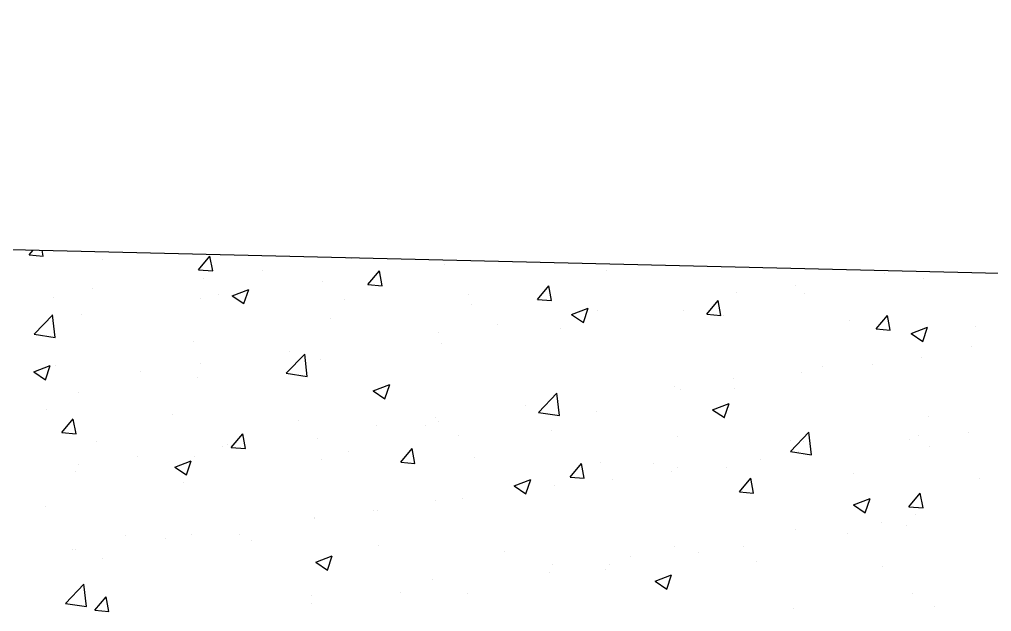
# Model space of a CAD drawing. Header units: millimetres. Extents: x 331487 to 517269, y 198509 to 399936.
# Drawn here: x 448193.3 to 448604.9, y 302112.3 to 302362.9 of the extents above; entities that cross this region are included whole.
import ezdxf

# ---------------------------------------------------------------- set-up
doc = ezdxf.new("R2010")
doc.units = ezdxf.units.MM
doc.header["$MEASUREMENT"] = 0
doc.layers.add('COLUMN', color=6, linetype='Continuous')

msp = doc.modelspace()

# ---------------------------------------------------------------- linework, layer by layer
at = {"layer": 'COLUMN'}
msp.add_line((411189.88, 303155.43), (449398.63, 302236.5), dxfattribs=at)
at = {"layer": 'COLUMN', "color": 2, "linetype": 'Continuous'}
for p, q in [((448197.44, 302263.3), (448199.16, 302265.35)), ((448197.44, 302263.3), (448199.16, 302265.35)), ((448197.44, 302263.3), (448203.41, 302262.78)), ((448197.44, 302263.3), (448203.41, 302262.78)), ((448203.41, 302262.77), (448202.95, 302265.26)), ((448203.41, 302262.77), (448202.95, 302265.26)), ((448228.65, 302261.51), (448228.65, 302261.51)), ((448228.65, 302261.51), (448228.65, 302261.51)), ((448269.16, 302257.02), (448273.98, 302262.77)), ((448269.16, 302257.02), (448273.98, 302262.77)), ((448275.14, 302256.5), (448273.98, 302262.76)), ((448275.14, 302256.5), (448273.98, 302262.76)), ((448333.98, 302261.76), (448333.98, 302261.76)), ((448333.98, 302261.76), (448333.98, 302261.76)), ((448373.19, 302259.2), (448373.19, 302259.2)), ((448373.19, 302259.2), (448373.19, 302259.2)), ((448269.16, 302257.02), (448275.14, 302256.5)), ((448269.16, 302257.02), (448275.14, 302256.5)), ((448296.11, 302256.77), (448296.11, 302256.77)), ((448296.11, 302256.77), (448296.11, 302256.77)), ((448340.89, 302250.75), (448345.71, 302256.49)), ((448340.89, 302250.75), (448345.71, 302256.49)), ((448346.86, 302250.22), (448345.71, 302256.49)), ((448346.86, 302250.22), (448345.71, 302256.49)), ((448441.8, 302256.55), (448441.8, 302256.55)), ((448441.8, 302256.55), (448441.8, 302256.55)), ((448559.8, 302255.51), (448559.8, 302255.51)), ((448559.8, 302255.51), (448559.8, 302255.51)), ((448271.07, 302253.48), (448271.07, 302253.48)), ((448271.07, 302253.48), (448271.07, 302253.48)), ((448321.84, 302252.16), (448321.84, 302252.16)), ((448321.84, 302252.16), (448321.84, 302252.16)), ((448576.27, 302253.25), (448576.27, 302253.25)), ((448576.27, 302253.25), (448576.27, 302253.25)), ((448224.38, 302248.91), (448224.38, 302248.91)), ((448224.38, 302248.91), (448224.38, 302248.91)), ((448283.41, 302246.01), (448290.41, 302248.7)), ((448283.41, 302246.01), (448290.41, 302248.7)), ((448288.38, 302242.65), (448290.41, 302248.7)), ((448288.38, 302242.65), (448290.41, 302248.7)), ((448340.89, 302250.75), (448346.86, 302250.23)), ((448340.89, 302250.75), (448346.86, 302250.23)), ((448412.61, 302244.47), (448417.43, 302250.22)), ((448412.61, 302244.47), (448417.43, 302250.22)), ((448418.59, 302243.94), (448417.43, 302250.21)), ((448418.59, 302243.94), (448417.43, 302250.21)), ((448496.89, 302247.23), (448496.89, 302247.23)), ((448496.89, 302247.23), (448496.89, 302247.23)), ((448521.92, 302250.52), (448521.92, 302250.52)), ((448521.92, 302250.52), (448521.92, 302250.52)), ((448525.76, 302246.85), (448525.76, 302246.85)), ((448525.76, 302246.85), (448525.76, 302246.85)), ((448207.92, 302245.16), (448207.92, 302245.16)), ((448207.92, 302245.16), (448207.92, 302245.16)), ((448269.9, 302244.66), (448269.9, 302244.66)), ((448269.9, 302244.66), (448269.9, 302244.66)), ((448277.76, 302246.65), (448277.76, 302246.65)), ((448277.76, 302246.65), (448277.76, 302246.65)), ((448283.41, 302246.01), (448288.38, 302242.66)), ((448283.41, 302246.01), (448288.38, 302242.66)), ((448331.14, 302244.39), (448331.14, 302244.39)), ((448331.14, 302244.39), (448331.14, 302244.39)), ((448383.48, 302246.54), (448383.48, 302246.54)), ((448383.48, 302246.54), (448383.48, 302246.54)), ((448412.61, 302244.47), (448418.59, 302243.95)), ((448412.61, 302244.47), (448418.59, 302243.95)), ((448484.34, 302238.2), (448489.16, 302243.94)), ((448484.34, 302238.2), (448489.16, 302243.94)), ((448490.31, 302237.67), (448489.16, 302243.94)), ((448490.31, 302237.67), (448489.16, 302243.94)), ((448384.53, 302242.14), (448384.53, 302242.14)), ((448384.53, 302242.14), (448384.53, 302242.14)), ((448427.12, 302238), (448434.12, 302240.69)), ((448427.12, 302238), (448434.12, 302240.69)), ((448432.09, 302234.65), (448434.12, 302240.69)), ((448432.09, 302234.65), (448434.12, 302240.69)), ((448433.74, 302238.91), (448433.74, 302238.91)), ((448433.74, 302238.91), (448433.74, 302238.91)), ((448437.91, 302239.88), (448437.91, 302239.88)), ((448437.91, 302239.88), (448437.91, 302239.88)), ((448474.42, 302239.81), (448474.42, 302239.81)), ((448474.42, 302239.81), (448474.42, 302239.81)), ((448199.61, 302229.75), (448207.4, 302237.87)), ((448199.61, 302229.75), (448207.4, 302237.87)), ((448208.5, 302228.36), (448207.39, 302237.86)), ((448208.5, 302228.36), (448207.39, 302237.86)), ((448219.39, 302238.26), (448219.39, 302238.26)), ((448219.39, 302238.26), (448219.39, 302238.26)), ((448325.16, 302236.53), (448325.16, 302236.53)), ((448325.16, 302236.53), (448325.16, 302236.53)), ((448427.12, 302238), (448432.1, 302234.65)), ((448427.12, 302238), (448432.1, 302234.65)), ((448484.34, 302238.2), (448490.32, 302237.68)), ((448484.34, 302238.2), (448490.32, 302237.68)), ((448491.29, 302237.63), (448491.29, 302237.63)), ((448491.29, 302237.63), (448491.29, 302237.63)), ((448544.67, 302235.37), (448544.67, 302235.37)), ((448544.67, 302235.37), (448544.67, 302235.37)), ((448556.07, 302231.92), (448560.89, 302237.67)), ((448556.07, 302231.92), (448560.89, 302237.67)), ((448562.04, 302231.39), (448560.88, 302237.66)), ((448562.04, 302231.39), (448560.88, 302237.66)), ((448370.83, 302230.63), (448370.83, 302230.63)), ((448370.83, 302230.63), (448370.83, 302230.63)), ((448395.86, 302233.93), (448395.86, 302233.93)), ((448395.86, 302233.93), (448395.86, 302233.93)), ((448422.48, 302232.31), (448422.48, 302232.31)), ((448422.48, 302232.31), (448422.48, 302232.31)), ((448556.07, 302231.92), (448562.04, 302231.4)), ((448556.07, 302231.92), (448562.04, 302231.4)), ((448570.84, 302229.99), (448577.84, 302232.68)), ((448570.84, 302229.99), (448577.84, 302232.68)), ((448575.81, 302226.64), (448577.83, 302232.68)), ((448575.81, 302226.64), (448577.83, 302232.68)), ((448598.06, 302233.12), (448598.06, 302233.12)), ((448598.06, 302233.12), (448598.06, 302233.12)), ((448199.6, 302229.74), (448208.5, 302228.36)), ((448199.6, 302229.74), (448208.5, 302228.36)), ((448266.84, 302226.52), (448266.84, 302226.52)), ((448266.84, 302226.52), (448266.84, 302226.52)), ((448570.84, 302229.99), (448575.81, 302226.64)), ((448570.84, 302229.99), (448575.81, 302226.64)), ((448307.67, 302222.32), (448307.67, 302222.32)), ((448307.67, 302222.32), (448307.67, 302222.32)), ((448371.97, 302225.91), (448371.97, 302225.91)), ((448371.97, 302225.91), (448371.97, 302225.91)), ((448596.65, 302224.38), (448596.65, 302224.38)), ((448596.65, 302224.38), (448596.65, 302224.38)), ((448306.33, 302213.2), (448314.12, 302221.31)), ((448306.33, 302213.2), (448314.12, 302221.31)), ((448315.22, 302211.81), (448314.12, 302221.31)), ((448315.22, 302211.81), (448314.12, 302221.31)), ((448320.63, 302218.87), (448320.63, 302218.87)), ((448320.63, 302218.87), (448320.63, 302218.87)), ((448575.06, 302219.97), (448575.06, 302219.97)), ((448575.06, 302219.97), (448575.06, 302219.97)), ((448199.39, 302213.76), (448206.39, 302216.45)), ((448199.39, 302213.76), (448206.39, 302216.45)), ((448199.39, 302213.76), (448204.36, 302210.4)), ((448199.39, 302213.76), (448204.36, 302210.4)), ((448204.36, 302210.4), (448206.39, 302216.44)), ((448204.36, 302210.4), (448206.39, 302216.44)), ((448208.52, 302216.51), (448208.52, 302216.51)), ((448208.52, 302216.51), (448208.52, 302216.51)), ((448244.77, 302214.04), (448244.77, 302214.04)), ((448244.77, 302214.04), (448244.77, 302214.04)), ((448269.8, 302217.33), (448269.8, 302217.33)), ((448269.8, 302217.33), (448269.8, 302217.33)), ((448533.49, 302216.07), (448533.49, 302216.07)), ((448533.49, 302216.07), (448533.49, 302216.07)), ((448554.31, 302216.9), (448554.31, 302216.9)), ((448554.31, 302216.9), (448554.31, 302216.9)), ((448268.69, 302211.37), (448268.69, 302211.37)), ((448268.69, 302211.37), (448268.69, 302211.37)), ((448306.33, 302213.19), (448315.22, 302211.81)), ((448306.33, 302213.19), (448315.22, 302211.81)), ((448495.62, 302211.08), (448495.62, 302211.08)), ((448495.62, 302211.08), (448495.62, 302211.08)), ((448524.55, 302213.56), (448524.55, 302213.56)), ((448524.55, 302213.56), (448524.55, 302213.56)), ((448343.1, 302205.75), (448350.1, 302208.44)), ((448343.1, 302205.75), (448350.1, 302208.44)), ((448343.1, 302205.75), (448348.07, 302202.39)), ((448343.1, 302205.75), (448348.07, 302202.39)), ((448348.07, 302202.39), (448350.1, 302208.44)), ((448348.07, 302202.39), (448350.1, 302208.44)), ((448470.58, 302207.79), (448470.58, 302207.79)), ((448470.58, 302207.79), (448470.58, 302207.79)), ((448473.2, 302206.52), (448473.2, 302206.52)), ((448473.2, 302206.52), (448473.2, 302206.52)), ((448495.99, 302206.89), (448495.99, 302206.89)), ((448495.99, 302206.89), (448495.99, 302206.89)), ((448218.18, 302204.97), (448218.18, 302204.97)), ((448218.18, 302204.97), (448218.18, 302204.97)), ((448413.05, 302196.64), (448420.84, 302204.76)), ((448413.05, 302196.64), (448420.84, 302204.76)), ((448421.94, 302195.26), (448420.84, 302204.76)), ((448421.94, 302195.26), (448420.84, 302204.76)), ((448204.91, 302197.81), (448204.91, 302197.81)), ((448204.91, 302197.81), (448204.91, 302197.81)), ((448407.43, 302199.47), (448407.43, 302199.47)), ((448407.43, 302199.47), (448407.43, 302199.47)), ((448421.26, 302199.02), (448421.26, 302199.02)), ((448421.26, 302199.02), (448421.26, 302199.02)), ((448486.81, 302197.74), (448493.82, 302200.43)), ((448486.81, 302197.74), (448493.82, 302200.43)), ((448486.81, 302197.74), (448491.79, 302194.39)), ((448486.81, 302197.74), (448491.79, 302194.39)), ((448491.78, 302194.38), (448493.81, 302200.43)), ((448491.78, 302194.38), (448493.81, 302200.43)), ((448211.31, 302188.08), (448216.13, 302193.83)), ((448211.31, 302188.08), (448216.13, 302193.83)), ((448217.29, 302187.55), (448216.13, 302193.82)), ((448217.29, 302187.55), (448216.13, 302193.82)), ((448258.29, 302195.55), (448258.29, 302195.55)), ((448258.29, 302195.55), (448258.29, 302195.55)), ((448311.67, 302193.3), (448311.67, 302193.3)), ((448311.67, 302193.3), (448311.67, 302193.3)), ((448369.56, 302194.49), (448369.56, 302194.49)), ((448369.56, 302194.49), (448369.56, 302194.49)), ((448413.05, 302196.64), (448421.94, 302195.26)), ((448413.05, 302196.64), (448421.94, 302195.26)), ((448437.67, 302196.88), (448437.67, 302196.88)), ((448437.67, 302196.88), (448437.67, 302196.88)), ((448578.27, 302194.95), (448578.27, 302194.95)), ((448578.27, 302194.95), (448578.27, 302194.95)), ((448344.52, 302191.19), (448344.52, 302191.19)), ((448344.52, 302191.19), (448344.52, 302191.19)), ((448365.05, 302191.04), (448365.05, 302191.04)), ((448365.05, 302191.04), (448365.05, 302191.04)), ((448370.75, 302192.62), (448370.75, 302192.62)), ((448370.75, 302192.62), (448370.75, 302192.62)), ((448211.31, 302188.08), (448217.29, 302187.56)), ((448211.31, 302188.08), (448217.29, 302187.56)), ((448283.04, 302181.8), (448287.86, 302187.55)), ((448283.04, 302181.8), (448287.86, 302187.55)), ((448289.01, 302181.28), (448287.86, 302187.54)), ((448289.01, 302181.28), (448287.86, 302187.54)), ((448319.41, 302185.58), (448319.41, 302185.58)), ((448319.41, 302185.58), (448319.41, 302185.58)), ((448379.35, 302186.87), (448379.35, 302186.87)), ((448379.35, 302186.87), (448379.35, 302186.87)), ((448418.44, 302188.78), (448418.44, 302188.78)), ((448418.44, 302188.78), (448418.44, 302188.78)), ((448471.82, 302186.53), (448471.82, 302186.53)), ((448471.82, 302186.53), (448471.82, 302186.53)), ((448519.78, 302180.09), (448527.57, 302188.21)), ((448519.78, 302180.09), (448527.57, 302188.21)), ((448528.67, 302178.71), (448527.56, 302188.2)), ((448528.67, 302178.71), (448527.56, 302188.2)), ((448570.34, 302184.94), (448570.34, 302184.94)), ((448570.34, 302184.94), (448570.34, 302184.94)), ((448573.84, 302186.68), (448573.84, 302186.68)), ((448573.84, 302186.68), (448573.84, 302186.68)), ((448595.37, 302188.24), (448595.37, 302188.24)), ((448595.37, 302188.24), (448595.37, 302188.24)), ((448225.99, 302184.37), (448225.99, 302184.37)), ((448225.99, 302184.37), (448225.99, 302184.37)), ((448279.37, 302182.12), (448279.37, 302182.12)), ((448279.37, 302182.12), (448279.37, 302182.12)), ((448281.37, 302182.88), (448281.37, 302182.88)), ((448281.37, 302182.88), (448281.37, 302182.88)), ((448283.04, 302181.8), (448289.01, 302181.28)), ((448283.04, 302181.8), (448289.01, 302181.28)), ((448354.76, 302175.53), (448359.58, 302181.27)), ((448354.76, 302175.53), (448359.58, 302181.27)), ((448360.74, 302175), (448359.58, 302181.27)), ((448360.74, 302175), (448359.58, 302181.27)), ((448519.95, 302184.93), (448519.95, 302184.93)), ((448519.95, 302184.93), (448519.95, 302184.93)), ((448525.2, 302184.27), (448525.2, 302184.27)), ((448525.2, 302184.27), (448525.2, 302184.27)), ((448578.58, 302182.02), (448578.58, 302182.02)), ((448578.58, 302182.02), (448578.58, 302182.02)), ((448243.49, 302177.89), (448243.49, 302177.89)), ((448243.49, 302177.89), (448243.49, 302177.89)), ((448267.47, 302178.08), (448267.47, 302178.08)), ((448267.47, 302178.08), (448267.47, 302178.08)), ((448321.03, 302176.86), (448321.03, 302176.86)), ((448321.03, 302176.86), (448321.03, 302176.86)), ((448332.76, 302179.86), (448332.76, 302179.86)), ((448332.76, 302179.86), (448332.76, 302179.86)), ((448386.14, 302177.61), (448386.14, 302177.61)), ((448386.14, 302177.61), (448386.14, 302177.61)), ((448519.77, 302180.09), (448528.67, 302178.71)), ((448519.77, 302180.09), (448528.67, 302178.71)), ((448523.33, 302180.27), (448523.33, 302180.27)), ((448523.33, 302180.27), (448523.33, 302180.27)), ((448218.46, 302174.59), (448218.46, 302174.59)), ((448218.46, 302174.59), (448218.46, 302174.59)), ((448259.08, 302173.5), (448266.08, 302176.18)), ((448259.08, 302173.5), (448266.08, 302176.18)), ((448259.08, 302173.5), (448264.05, 302170.14)), ((448259.08, 302173.5), (448264.05, 302170.14)), ((448264.05, 302170.14), (448266.08, 302176.18)), ((448264.05, 302170.14), (448266.08, 302176.18)), ((448354.76, 302175.53), (448360.74, 302175.01)), ((448354.76, 302175.53), (448360.74, 302175.01)), ((448426.49, 302169.25), (448431.31, 302175)), ((448426.49, 302169.25), (448431.31, 302175)), ((448432.46, 302168.73), (448431.31, 302174.99)), ((448432.46, 302168.73), (448431.31, 302174.99)), ((448439.52, 302175.35), (448439.52, 302175.35)), ((448439.52, 302175.35), (448439.52, 302175.35)), ((448461.63, 302174.92), (448461.63, 302174.92)), ((448461.63, 302174.92), (448461.63, 302174.92)), ((448471.99, 302173.23), (448471.99, 302173.23)), ((448471.99, 302173.23), (448471.99, 302173.23)), ((448492.9, 302173.1), (448492.9, 302173.1)), ((448492.9, 302173.1), (448492.9, 302173.1)), ((448507.18, 302176.63), (448507.18, 302176.63)), ((448507.18, 302176.63), (448507.18, 302176.63)), ((448216.96, 302171.68), (448216.96, 302171.68)), ((448216.96, 302171.68), (448216.96, 302171.68)), ((448426.49, 302169.25), (448432.47, 302168.73)), ((448426.49, 302169.25), (448432.47, 302168.73)), ((448469.31, 302171.64), (448469.31, 302171.64)), ((448469.31, 302171.64), (448469.31, 302171.64)), ((448498.21, 302162.98), (448503.04, 302168.72)), ((448498.21, 302162.98), (448503.04, 302168.72)), ((448504.19, 302162.45), (448503.03, 302168.72)), ((448504.19, 302162.45), (448503.03, 302168.72)), ((448546.28, 302170.84), (448546.28, 302170.84)), ((448546.28, 302170.84), (448546.28, 302170.84)), ((448599.67, 302168.59), (448599.67, 302168.59)), ((448599.67, 302168.59), (448599.67, 302168.59)), ((448262.71, 302166.85), (448262.71, 302166.85)), ((448262.71, 302166.85), (448262.71, 302166.85)), ((448402.79, 302165.49), (448409.79, 302168.18)), ((448402.79, 302165.49), (448409.79, 302168.18)), ((448402.79, 302165.49), (448407.77, 302162.13)), ((448402.79, 302165.49), (448407.77, 302162.13)), ((448403.31, 302164.91), (448403.31, 302164.91)), ((448403.31, 302164.91), (448403.31, 302164.91)), ((448407.76, 302162.13), (448409.79, 302168.17)), ((448407.76, 302162.13), (448409.79, 302168.17)), ((448420.05, 302165.74), (448420.05, 302165.74)), ((448420.05, 302165.74), (448420.05, 302165.74)), ((448444.28, 302168.35), (448444.28, 302168.35)), ((448444.28, 302168.35), (448444.28, 302168.35)), ((448498.21, 302162.98), (448504.19, 302162.46)), ((448498.21, 302162.98), (448504.19, 302162.46)), ((448569.94, 302156.7), (448574.76, 302162.45)), ((448569.94, 302156.7), (448574.76, 302162.45)), ((448575.92, 302156.17), (448574.76, 302162.44)), ((448575.92, 302156.17), (448574.76, 302162.44)), ((448204.4, 302156.84), (448204.4, 302156.84)), ((448204.4, 302156.84), (448204.4, 302156.84)), ((448369.54, 302159.33), (448369.54, 302159.33)), ((448369.54, 302159.33), (448369.54, 302159.33)), ((448381.12, 302160.03), (448381.12, 302160.03)), ((448381.12, 302160.03), (448381.12, 302160.03)), ((448546.5, 302157.48), (448553.51, 302160.17)), ((448546.5, 302157.48), (448553.51, 302160.17)), ((448546.5, 302157.48), (448551.48, 302154.12)), ((448546.5, 302157.48), (448551.48, 302154.12)), ((448551.48, 302154.12), (448553.5, 302160.17)), ((448551.48, 302154.12), (448553.5, 302160.17)), ((448569.94, 302156.7), (448575.92, 302156.18)), ((448569.94, 302156.7), (448575.92, 302156.18)), ((448318.19, 302152.29), (448318.19, 302152.29)), ((448318.19, 302152.29), (448318.19, 302152.29)), ((448343.25, 302155.05), (448343.25, 302155.05)), ((448343.25, 302155.05), (448343.25, 302155.05)), ((448344.99, 302154.9), (448344.99, 302154.9)), ((448344.99, 302154.9), (448344.99, 302154.9)), ((448572.63, 302153.39), (448572.63, 302153.39)), ((448572.63, 302153.39), (448572.63, 302153.39)), ((448318.21, 302151.75), (448318.21, 302151.75)), ((448318.21, 302151.75), (448318.21, 302151.75)), ((448558.14, 302149.94), (448558.14, 302149.94)), ((448558.14, 302149.94), (448558.14, 302149.94)), ((448569.07, 302148.8), (448569.07, 302148.8)), ((448569.07, 302148.8), (448569.07, 302148.8)), ((448238.39, 302144.72), (448238.39, 302144.72)), ((448238.39, 302144.72), (448238.39, 302144.72)), ((448266.26, 302144.79), (448266.26, 302144.79)), ((448266.26, 302144.79), (448266.26, 302144.79)), ((448286.68, 302144.89), (448286.68, 302144.89)), ((448286.68, 302144.89), (448286.68, 302144.89)), ((448522.12, 302146.98), (448522.12, 302146.98)), ((448522.12, 302146.98), (448522.12, 302146.98)), ((448544.03, 302145.5), (448544.03, 302145.5)), ((448544.03, 302145.5), (448544.03, 302145.5)), ((448255.06, 302143.44), (448255.06, 302143.44)), ((448255.06, 302143.44), (448255.06, 302143.44)), ((448291.78, 302142.46), (448291.78, 302142.46)), ((448291.78, 302142.46), (448291.78, 302142.46)), ((448345.16, 302140.21), (448345.16, 302140.21)), ((448345.16, 302140.21), (448345.16, 302140.21)), ((448470.77, 302139.94), (448470.77, 302139.94)), ((448470.77, 302139.94), (448470.77, 302139.94)), ((448499.82, 302139.93), (448499.82, 302139.93)), ((448499.82, 302139.93), (448499.82, 302139.93)), ((448215.74, 302138.39), (448215.74, 302138.39)), ((448215.74, 302138.39), (448215.74, 302138.39)), ((448217.19, 302138.45), (448217.19, 302138.45)), ((448217.19, 302138.45), (448217.19, 302138.45)), ((448318.77, 302133.23), (448325.77, 302135.92)), ((448318.77, 302133.23), (448325.77, 302135.92)), ((448323.74, 302129.88), (448325.77, 302135.92)), ((448323.74, 302129.88), (448325.77, 302135.92)), ((448398.54, 302137.95), (448398.54, 302137.95)), ((448398.54, 302137.95), (448398.54, 302137.95)), ((448451.92, 302135.7), (448451.92, 302135.7)), ((448451.92, 302135.7), (448451.92, 302135.7)), ((448480.88, 302137.19), (448480.88, 302137.19)), ((448480.88, 302137.19), (448480.88, 302137.19)), ((448228.36, 302134.88), (448228.36, 302134.88)), ((448228.36, 302134.88), (448228.36, 302134.88)), ((448318.77, 302133.23), (448323.74, 302129.88)), ((448318.77, 302133.23), (448323.74, 302129.88)), ((448418.83, 302132.45), (448418.83, 302132.45)), ((448418.83, 302132.45), (448418.83, 302132.45)), ((448443, 302132.2), (448443, 302132.2)), ((448443, 302132.2), (448443, 302132.2)), ((448505.3, 302133.44), (448505.3, 302133.44)), ((448505.3, 302133.44), (448505.3, 302133.44)), ((448417.97, 302128.9), (448417.97, 302128.9)), ((448417.97, 302128.9), (448417.97, 302128.9)), ((448441.5, 302129.92), (448441.5, 302129.92)), ((448441.5, 302129.92), (448441.5, 302129.92)), ((448462.48, 302125.23), (448469.48, 302127.91)), ((448462.48, 302125.23), (448469.48, 302127.91)), ((448467.45, 302121.87), (448469.48, 302127.91)), ((448467.45, 302121.87), (448469.48, 302127.91)), ((448558.69, 302131.19), (448558.69, 302131.19)), ((448558.69, 302131.19), (448558.69, 302131.19)), ((448212.86, 302115.78), (448220.65, 302123.9)), ((448212.86, 302115.78), (448220.65, 302123.9)), ((448221.75, 302114.4), (448220.65, 302123.9)), ((448221.75, 302114.4), (448220.65, 302123.9)), ((448368.32, 302126.04), (448368.32, 302126.04)), ((448368.32, 302126.04), (448368.32, 302126.04)), ((448462.48, 302125.23), (448467.46, 302121.87)), ((448462.48, 302125.23), (448467.46, 302121.87)), ((448354.81, 302120.59), (448354.81, 302120.59)), ((448354.81, 302120.59), (448354.81, 302120.59)), ((448383.18, 302119.91), (448383.18, 302119.91)), ((448383.18, 302119.91), (448383.18, 302119.91)), ((448571.41, 302120.1), (448571.41, 302120.1)), ((448571.41, 302120.1), (448571.41, 302120.1)), ((448212.86, 302115.78), (448221.75, 302114.4)), ((448212.86, 302115.78), (448221.75, 302114.4)), ((448225.19, 302112.86), (448230.01, 302118.61)), ((448225.19, 302112.86), (448230.01, 302118.61)), ((448231.16, 302112.33), (448230, 302118.6)), ((448231.16, 302112.33), (448230, 302118.6)), ((448316.94, 302115.6), (448316.94, 302115.6)), ((448316.94, 302115.6), (448316.94, 302115.6)), ((448316.98, 302119), (448316.98, 302119)), ((448316.98, 302119), (448316.98, 302119)), ((448225.19, 302112.86), (448231.16, 302112.34)), ((448225.19, 302112.86), (448231.16, 302112.34)), ((448520.9, 302113.7), (448520.9, 302113.7)), ((448520.9, 302113.7), (448520.9, 302113.7)), ((448580.63, 302114.34), (448580.63, 302114.34)), ((448580.63, 302114.34), (448580.63, 302114.34))]:
    msp.add_line(p, q, dxfattribs=at)
at = {"layer": 'COLUMN'}
msp.add_arc((438443.45, 311612.51), 10658.26, 298.482975, 358.124048, dxfattribs=at)

doc.saveas('drawing.dxf')
